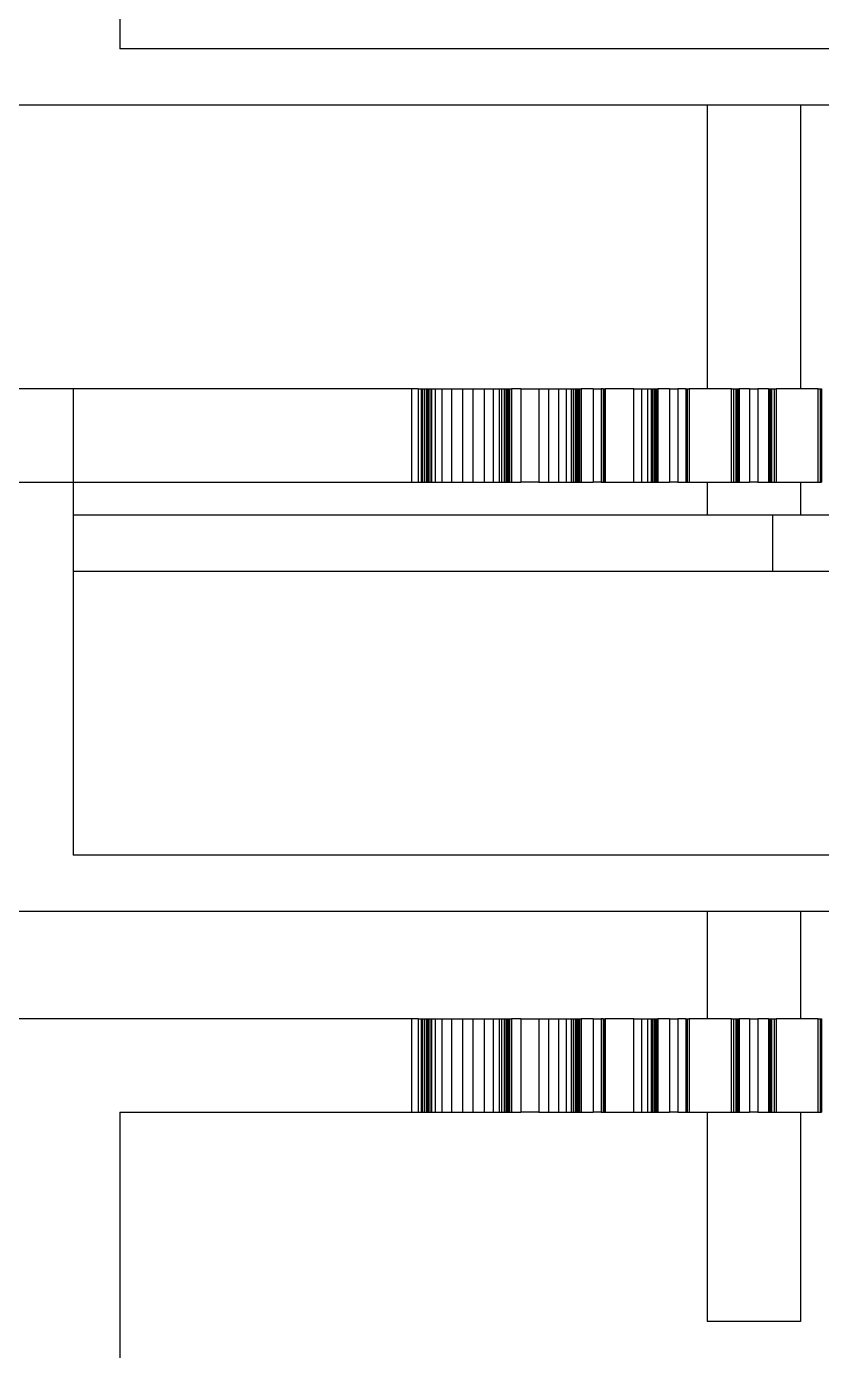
# Model space of a CAD drawing. Extents: x -49 to 4846, y -968 to 1090.
# Drawn here: x 4620.7 to 4705.9, y 850.3 to 992.3 of the extents above; entities that cross this region are included whole.
import ezdxf

# ---------------------------------------------------------------- set-up
doc = ezdxf.new("R2010")
doc.units = 0
doc.layers.get('0').update_dxf_attribs({"linetype": 'CONTINUOUS'})

msp = doc.modelspace()

# ---------------------------------------------------------------- linework, layer by layer
for p, q in [((4630.735918, 1089.891893), (4630.735918, 989.891893)), ((4745.735918, 989.891893), (4630.735918, 989.891893)), ((4495.735918, 983.891893), (4745.735918, 983.891893)), ((4661.985918, 953.419892), (4579.485918, 953.419892)), ((4625.735918, 953.419892), (4615.735918, 953.419892)), ((4625.735918, 953.419892), (4625.735918, 903.419892)), ((4661.985918, 953.419892), (4661.985918, 943.419892)), ((4685.81737, 953.419892), (4682.759504, 953.419892)), ((4682.759504, 953.419892), (4682.759504, 943.419892)), ((4685.81737, 943.419892), (4685.81737, 953.419892)), ((4696.285602, 953.419892), (4691.759869, 953.419892)), ((4691.759869, 953.419892), (4691.759869, 943.419892)), ((4696.285602, 943.419892), (4696.285602, 953.419892)), ((4705.596539, 953.419892), (4701.070806, 953.419892)), ((4701.070806, 953.419892), (4701.070806, 943.419892)), ((4705.596539, 943.419892), (4705.596539, 953.419892)), ((4579.485918, 943.419892), (4661.985918, 943.419892)), ((4682.759504, 943.419892), (4685.81737, 943.419892)), ((4691.759869, 943.419892), (4696.285602, 943.419892)), ((4701.070806, 943.419892), (4705.596539, 943.419892)), ((4700.735918, 939.891893), (4625.735918, 939.891893)), ((4700.735918, 933.891893), (4700.735918, 939.891893)), ((4770.735918, 939.891893), (4700.735918, 939.891893)), ((4625.735918, 933.891893), (4700.735918, 933.891893)), ((4700.735918, 933.891893), (4764.735918, 933.891893)), ((4730.735918, 903.419892), (4625.735918, 903.419892)), ((4510.735918, 897.419892), (4730.735918, 897.419892)), ((4661.985918, 885.86871), (4579.485918, 885.86871)), ((4661.985918, 885.86871), (4661.985918, 875.86871)), ((4682.759504, 885.86871), (4682.759504, 875.86871)), ((4685.81737, 885.86871), (4682.759504, 885.86871)), ((4685.81737, 875.86871), (4685.81737, 885.86871)), ((4691.759869, 885.86871), (4691.759869, 875.86871)), ((4696.285602, 885.86871), (4691.759869, 885.86871)), ((4696.285602, 875.86871), (4696.285602, 885.86871)), ((4701.070806, 885.86871), (4701.070806, 875.86871)), ((4705.596539, 885.86871), (4701.070806, 885.86871)), ((4705.596539, 875.86871), (4705.596539, 885.86871)), ((4630.735918, 875.86871), (4630.735918, 725.86871)), ((4630.735918, 875.86871), (4661.985918, 875.86871)), ((4682.759504, 875.86871), (4685.81737, 875.86871)), ((4691.759869, 875.86871), (4696.285602, 875.86871)), ((4701.070806, 875.86871), (4705.596539, 875.86871))]:
    msp.add_line(p, q)
at = {"color": 1}
for p, q in [((4693.678204, 983.891893), (4693.678204, 953.419892)), ((4703.678204, 983.891893), (4703.678204, 953.419892)), ((4693.678204, 943.419892), (4693.678204, 939.891893)), ((4703.678204, 943.419892), (4703.678204, 939.891893))]:
    msp.add_line(p, q, dxfattribs=at)
at = {"color": 4}
for p, q in [((4625.735918, 953.419892), (4625.735918, 903.419892)), ((4693.678204, 897.419892), (4693.678204, 885.86871)), ((4703.678204, 897.419892), (4703.678204, 885.86871)), ((4693.678204, 875.86871), (4693.678204, 853.419892)), ((4703.678204, 875.86871), (4703.678204, 853.419892)), ((4703.678204, 853.419892), (4693.678204, 853.419892))]:
    msp.add_line(p, q, dxfattribs=at)
at = {"color": 6}
for p, q in [((4661.985918, 953.419892), (4661.985918, 943.419892)), ((4662.706972, 953.419892), (4661.986748, 953.419892)), ((4662.706972, 953.419892), (4663.055277, 953.419892)), ((4662.706972, 953.419892), (4662.706972, 943.419892)), ((4663.055277, 953.419892), (4663.168023, 953.419892)), ((4663.055277, 953.419892), (4663.055277, 943.419892)), ((4663.168023, 953.419892), (4663.398183, 953.419892)), ((4663.168023, 953.419892), (4663.168023, 943.419892)), ((4663.398183, 953.419892), (4663.408327, 953.419892)), ((4663.398183, 953.419892), (4663.398183, 943.419892)), ((4663.408327, 953.419892), (4663.62094, 953.419892)), ((4663.408327, 953.419892), (4663.408327, 943.419892)), ((4663.62094, 953.419892), (4663.722347, 953.419892)), ((4663.62094, 953.419892), (4663.62094, 943.419892)), ((4663.722347, 953.419892), (4663.841964, 953.419892)), ((4663.722347, 953.419892), (4663.722347, 943.419892)), ((4663.841964, 953.419892), (4664.067406, 953.419892)), ((4663.841964, 953.419892), (4663.841964, 943.419892)), ((4664.067406, 953.419892), (4664.139341, 953.419892)), ((4664.067406, 953.419892), (4664.067406, 943.419892)), ((4664.139341, 953.419892), (4664.524526, 953.419892)), ((4664.139341, 953.419892), (4664.139341, 943.419892)), ((4664.524521, 953.419892), (4665.24137, 953.419892)), ((4664.524521, 953.419892), (4664.524521, 943.419892)), ((4665.24137, 953.419892), (4666.279476, 953.419892)), ((4665.24137, 953.419892), (4665.24137, 943.419892)), ((4666.279476, 953.419892), (4667.482607, 953.419892)), ((4666.279476, 953.419892), (4666.279476, 943.419892)), ((4667.482607, 953.419892), (4668.580114, 953.419892)), ((4667.482607, 953.419892), (4667.482607, 943.419892)), ((4668.580113, 953.419892), (4669.783845, 953.419892)), ((4668.580113, 953.419892), (4668.580113, 943.419892)), ((4669.783845, 953.419892), (4669.783845, 943.419892)), ((4669.783845, 953.419892), (4670.756137, 953.419892)), ((4670.756137, 953.419892), (4670.756137, 943.419892)), ((4670.756137, 953.419892), (4671.38331, 953.419892)), ((4671.38331, 953.419892), (4671.38331, 943.419892)), ((4671.38331, 953.419892), (4671.638853, 953.419892)), ((4671.638853, 953.419892), (4671.638853, 943.419892)), ((4671.638853, 953.419892), (4671.933729, 953.419892)), ((4671.933729, 953.419892), (4671.933729, 943.419892)), ((4671.933729, 953.419892), (4671.940827, 953.419892)), ((4671.940827, 953.419892), (4671.940827, 943.419892)), ((4671.940827, 953.419892), (4672.111806, 953.419892)), ((4672.111806, 953.419892), (4672.111806, 943.419892)), ((4672.111806, 953.419892), (4672.166625, 953.419892)), ((4672.166625, 953.419892), (4672.166625, 943.419892)), ((4672.166625, 953.419892), (4672.341585, 953.419892)), ((4672.341585, 953.419892), (4672.341585, 943.419892)), ((4672.341585, 953.419892), (4672.462593, 953.419892)), ((4672.462593, 953.419892), (4672.462593, 943.419892)), ((4672.462593, 953.419892), (4672.519011, 953.419892)), ((4672.519007, 953.419892), (4672.519007, 943.419892)), ((4672.519007, 953.419892), (4672.736146, 953.419892)), ((4672.736146, 953.419892), (4672.736146, 943.419892)), ((4673.726132, 953.419892), (4672.736146, 953.419892)), ((4673.726132, 953.419892), (4673.726132, 943.419892)), ((4673.726132, 953.419892), (4675.639962, 953.419892)), ((4675.639962, 953.419892), (4675.639962, 943.419892)), ((4675.639962, 953.419892), (4676.693818, 953.419892)), ((4676.693818, 953.419892), (4676.693818, 943.419892)), ((4676.693818, 953.419892), (4677.754725, 953.419892)), ((4677.754725, 953.419892), (4677.754725, 943.419892)), ((4677.754725, 953.419892), (4678.585893, 953.419892)), ((4678.585893, 953.419892), (4678.585893, 943.419892)), ((4678.585893, 953.419892), (4679.109896, 953.419892)), ((4679.109896, 953.419892), (4679.109896, 943.419892)), ((4679.109896, 953.419892), (4679.319647, 953.419892)), ((4679.319647, 953.419892), (4679.319647, 943.419892)), ((4679.319647, 953.419892), (4679.558356, 953.419892)), ((4679.558356, 953.419892), (4679.558356, 943.419892)), ((4679.558356, 953.419892), (4679.564051, 953.419892)), ((4679.564051, 953.419892), (4679.564051, 943.419892)), ((4679.564051, 953.419892), (4679.700321, 953.419892)), ((4679.700321, 953.419892), (4679.700321, 943.419892)), ((4679.700321, 953.419892), (4679.74361, 953.419892)), ((4679.74361, 953.419892), (4679.74361, 943.419892)), ((4679.74361, 953.419892), (4679.880122, 953.419892)), ((4679.880122, 953.419892), (4679.880122, 943.419892)), ((4679.880122, 953.419892), (4679.972554, 953.419892)), ((4679.972554, 953.419892), (4679.972554, 943.419892)), ((4679.972554, 953.419892), (4680.014775, 953.419892)), ((4680.014771, 953.419892), (4680.014771, 943.419892)), ((4680.014771, 953.419892), (4680.170456, 953.419892)), ((4680.170456, 953.419892), (4680.170456, 943.419892)), ((4681.49008, 953.419892), (4680.170456, 953.419892)), ((4681.49008, 953.419892), (4681.49008, 943.419892)), ((4681.49008, 953.419892), (4682.312553, 953.419892)), ((4682.312553, 953.419892), (4682.312553, 943.419892)), ((4682.553912, 953.419892), (4682.312553, 953.419892)), ((4682.553912, 953.419892), (4682.553912, 943.419892)), ((4682.553912, 953.419892), (4682.636271, 953.419892)), ((4682.636271, 953.419892), (4682.636271, 943.419892)), ((4682.636271, 953.419892), (4682.759504, 953.419892)), ((4685.81737, 953.419892), (4686.640061, 953.419892)), ((4686.640061, 953.419892), (4686.640061, 943.419892)), ((4686.640061, 953.419892), (4687.293779, 953.419892)), ((4687.293779, 953.419892), (4687.293779, 943.419892)), ((4687.293779, 953.419892), (4687.691711, 953.419892)), ((4687.691711, 953.419892), (4687.691711, 943.419892)), ((4687.691711, 953.419892), (4687.846502, 953.419892)), ((4687.846502, 953.419892), (4687.846502, 943.419892)), ((4687.846502, 953.419892), (4688.018613, 953.419892)), ((4688.018613, 953.419892), (4688.018613, 943.419892)), ((4688.018613, 953.419892), (4688.022654, 953.419892)), ((4688.022654, 953.419892), (4688.022654, 943.419892)), ((4688.022654, 953.419892), (4688.118261, 953.419892)), ((4688.118261, 953.419892), (4688.118261, 943.419892)), ((4688.118261, 953.419892), (4688.148128, 953.419892)), ((4688.148128, 953.419892), (4688.148128, 943.419892)), ((4688.148128, 953.419892), (4688.240224, 953.419892)), ((4688.240224, 953.419892), (4688.240224, 943.419892)), ((4688.240224, 953.419892), (4688.300042, 953.419892)), ((4688.300042, 953.419892), (4688.300042, 943.419892)), ((4688.300042, 953.419892), (4688.32622, 953.419892)), ((4688.326218, 953.419892), (4688.326218, 943.419892)), ((4688.326218, 953.419892), (4688.413643, 953.419892)), ((4688.413643, 953.419892), (4688.413643, 943.419892)), ((4689.66204, 953.419892), (4688.413643, 953.419892)), ((4689.66204, 953.419892), (4689.66204, 943.419892)), ((4689.66204, 953.419892), (4690.542675, 953.419892)), ((4690.542675, 953.419892), (4690.542675, 943.419892)), ((4691.406679, 953.419892), (4690.542675, 953.419892)), ((4691.406679, 953.419892), (4691.406679, 943.419892)), ((4691.406679, 953.419892), (4691.409486, 953.419892)), ((4691.409486, 953.419892), (4691.409486, 943.419892)), ((4691.409486, 953.419892), (4691.419502, 953.419892)), ((4691.419502, 953.419892), (4691.419502, 943.419892)), ((4691.419502, 953.419892), (4691.423911, 953.419892)), ((4691.423911, 953.419892), (4691.423911, 943.419892)), ((4691.423911, 953.419892), (4691.456631, 953.419892)), ((4691.456631, 953.419892), (4691.456631, 943.419892)), ((4691.456631, 953.419892), (4691.556517, 953.419892)), ((4691.556517, 953.419892), (4691.556517, 943.419892)), ((4691.556517, 953.419892), (4691.759869, 953.419892)), ((4696.285602, 953.419892), (4696.499219, 953.419892)), ((4696.499219, 953.419892), (4696.499219, 943.419892)), ((4696.499219, 953.419892), (4696.753689, 953.419892)), ((4696.753689, 953.419892), (4696.753689, 943.419892)), ((4696.753689, 953.419892), (4696.846755, 953.419892)), ((4696.846755, 953.419892), (4696.846755, 943.419892)), ((4696.846755, 953.419892), (4696.944745, 953.419892)), ((4696.944745, 953.419892), (4696.944745, 943.419892)), ((4696.944745, 953.419892), (4696.946956, 953.419892)), ((4696.946956, 953.419892), (4696.946956, 943.419892)), ((4696.946956, 953.419892), (4696.997721, 953.419892)), ((4696.997721, 953.419892), (4696.997721, 943.419892)), ((4696.997721, 953.419892), (4697.01286, 953.419892)), ((4697.01286, 953.419892), (4697.01286, 943.419892)), ((4697.01286, 953.419892), (4697.056517, 953.419892)), ((4697.056517, 953.419892), (4697.056517, 943.419892)), ((4697.056517, 953.419892), (4697.081106, 953.419892)), ((4697.081106, 953.419892), (4697.081106, 943.419892)), ((4697.081106, 953.419892), (4697.090097, 953.419892)), ((4697.090096, 953.419892), (4697.090096, 943.419892)), ((4697.090096, 953.419892), (4697.105441, 953.419892)), ((4697.105441, 953.419892), (4697.105441, 943.419892)), ((4698.228049, 953.419892), (4697.105441, 953.419892)), ((4698.228049, 953.419892), (4698.228049, 943.419892)), ((4698.228049, 953.419892), (4699.128359, 953.419892)), ((4699.128359, 953.419892), (4699.128359, 943.419892)), ((4700.250967, 953.419892), (4699.128359, 953.419892)), ((4700.250967, 953.419892), (4700.250967, 943.419892)), ((4700.250967, 953.419892), (4700.266312, 953.419892)), ((4700.266312, 953.419892), (4700.266312, 943.419892)), ((4700.266312, 953.419892), (4700.278955, 953.419892)), ((4700.278955, 953.419892), (4700.278955, 943.419892)), ((4700.278955, 953.419892), (4700.314775, 953.419892)), ((4700.314775, 953.419892), (4700.314775, 943.419892)), ((4700.314775, 953.419892), (4700.316596, 953.419892)), ((4700.316596, 953.419892), (4700.316596, 943.419892)), ((4700.316596, 953.419892), (4700.358688, 953.419892)), ((4700.358688, 953.419892), (4700.358688, 943.419892)), ((4700.358688, 953.419892), (4700.381158, 953.419892)), ((4700.381158, 953.419892), (4700.381158, 943.419892)), ((4700.381158, 953.419892), (4700.409451, 953.419892)), ((4700.409451, 953.419892), (4700.409451, 943.419892)), ((4700.409451, 953.419892), (4700.467606, 953.419892)), ((4700.467606, 953.419892), (4700.467606, 943.419892)), ((4700.467606, 953.419892), (4700.487403, 953.419892)), ((4700.487403, 953.419892), (4700.487403, 943.419892)), ((4700.487403, 953.419892), (4700.60272, 953.419892)), ((4700.602718, 953.419892), (4700.602718, 943.419892)), ((4700.602718, 953.419892), (4700.857189, 953.419892)), ((4700.857189, 953.419892), (4700.857189, 943.419892)), ((4700.857189, 953.419892), (4701.070806, 953.419892)), ((4705.596539, 953.419892), (4705.799891, 953.419892)), ((4705.799891, 953.419892), (4705.799891, 943.419892)), ((4705.799891, 953.419892), (4705.899777, 953.419892)), ((4705.899777, 953.419892), (4705.899777, 943.419892)), ((4705.899777, 953.419892), (4705.927052, 953.419892)), ((4705.927052, 953.419892), (4705.927052, 943.419892)), ((4705.927052, 953.419892), (4705.946637, 953.419892)), ((4705.946637, 953.419892), (4705.946637, 943.419892)), ((4661.986748, 943.419892), (4662.706972, 943.419892)), ((4662.706972, 943.419892), (4663.055277, 943.419892)), ((4663.055277, 943.419892), (4663.168023, 943.419892)), ((4663.168023, 943.419892), (4663.398183, 943.419892)), ((4663.398183, 943.419892), (4663.408327, 943.419892)), ((4663.408327, 943.419892), (4663.62094, 943.419892)), ((4663.62094, 943.419892), (4663.722347, 943.419892)), ((4663.722347, 943.419892), (4663.841964, 943.419892)), ((4663.841964, 943.419892), (4664.067406, 943.419892)), ((4664.067406, 943.419892), (4664.139341, 943.419892)), ((4664.139341, 943.419892), (4664.524526, 943.419892)), ((4664.524521, 943.419892), (4665.24137, 943.419892)), ((4665.24137, 943.419892), (4666.279476, 943.419892)), ((4666.279476, 943.419892), (4667.482607, 943.419892)), ((4667.482607, 943.419892), (4668.580114, 943.419892)), ((4668.580114, 943.419892), (4669.783845, 943.419892)), ((4669.783845, 943.419892), (4670.756137, 943.419892)), ((4670.756137, 943.419892), (4671.38331, 943.419892)), ((4671.38331, 943.419892), (4671.638853, 943.419892)), ((4671.638853, 943.419892), (4671.933729, 943.419892)), ((4671.933729, 943.419892), (4671.940827, 943.419892)), ((4671.940827, 943.419892), (4672.111806, 943.419892)), ((4672.111806, 943.419892), (4672.166625, 943.419892)), ((4672.166625, 943.419892), (4672.341585, 943.419892)), ((4672.341585, 943.419892), (4672.462593, 943.419892)), ((4672.462593, 943.419892), (4672.519011, 943.419892)), ((4672.519007, 943.419892), (4672.736146, 943.419892)), ((4672.736146, 943.419892), (4673.726132, 943.419892)), ((4675.639962, 943.419892), (4673.726132, 943.419892)), ((4675.639962, 943.419892), (4676.693818, 943.419892)), ((4676.693818, 943.419892), (4677.754725, 943.419892)), ((4677.754725, 943.419892), (4678.585893, 943.419892)), ((4678.585893, 943.419892), (4679.109896, 943.419892)), ((4679.109896, 943.419892), (4679.319647, 943.419892)), ((4679.319647, 943.419892), (4679.558356, 943.419892)), ((4679.558356, 943.419892), (4679.564051, 943.419892)), ((4679.564051, 943.419892), (4679.700321, 943.419892)), ((4679.700321, 943.419892), (4679.74361, 943.419892)), ((4679.74361, 943.419892), (4679.880122, 943.419892)), ((4679.880122, 943.419892), (4679.972554, 943.419892)), ((4679.972554, 943.419892), (4680.014775, 943.419892)), ((4680.014771, 943.419892), (4680.170456, 943.419892)), ((4680.170456, 943.419892), (4681.49008, 943.419892)), ((4682.312553, 943.419892), (4681.49008, 943.419892)), ((4682.312553, 943.419892), (4682.553912, 943.419892)), ((4682.553912, 943.419892), (4682.636271, 943.419892)), ((4682.636271, 943.419892), (4682.759504, 943.419892)), ((4685.81737, 943.419892), (4686.640061, 943.419892)), ((4686.640061, 943.419892), (4687.293779, 943.419892)), ((4687.293779, 943.419892), (4687.691711, 943.419892)), ((4687.691711, 943.419892), (4687.846502, 943.419892)), ((4687.846502, 943.419892), (4688.018613, 943.419892)), ((4688.018613, 943.419892), (4688.022654, 943.419892)), ((4688.022654, 943.419892), (4688.118261, 943.419892)), ((4688.118261, 943.419892), (4688.148128, 943.419892)), ((4688.148128, 943.419892), (4688.240224, 943.419892)), ((4688.240224, 943.419892), (4688.300042, 943.419892)), ((4688.300042, 943.419892), (4688.32622, 943.419892)), ((4688.326218, 943.419892), (4688.413643, 943.419892)), ((4688.413643, 943.419892), (4689.66204, 943.419892)), ((4690.542675, 943.419892), (4689.66204, 943.419892)), ((4690.542675, 943.419892), (4691.406679, 943.419892)), ((4691.406679, 943.419892), (4691.409486, 943.419892)), ((4691.409486, 943.419892), (4691.419502, 943.419892)), ((4691.419502, 943.419892), (4691.423911, 943.419892)), ((4691.423911, 943.419892), (4691.456631, 943.419892)), ((4691.456631, 943.419892), (4691.556517, 943.419892)), ((4691.556517, 943.419892), (4691.759869, 943.419892)), ((4696.285602, 943.419892), (4696.499219, 943.419892)), ((4696.499219, 943.419892), (4696.753689, 943.419892)), ((4696.753689, 943.419892), (4696.846755, 943.419892)), ((4696.846755, 943.419892), (4696.944745, 943.419892)), ((4696.944745, 943.419892), (4696.946956, 943.419892)), ((4696.946956, 943.419892), (4696.997721, 943.419892)), ((4696.997721, 943.419892), (4697.01286, 943.419892)), ((4697.01286, 943.419892), (4697.056517, 943.419892)), ((4697.056517, 943.419892), (4697.081106, 943.419892)), ((4697.081106, 943.419892), (4697.090097, 943.419892)), ((4697.090096, 943.419892), (4697.105441, 943.419892)), ((4697.105441, 943.419892), (4698.228049, 943.419892)), ((4699.128359, 943.419892), (4698.228049, 943.419892)), ((4699.128359, 943.419892), (4700.250967, 943.419892)), ((4700.250967, 943.419892), (4700.266312, 943.419892)), ((4700.266312, 943.419892), (4700.278955, 943.419892)), ((4700.278955, 943.419892), (4700.314775, 943.419892)), ((4700.314775, 943.419892), (4700.316596, 943.419892)), ((4700.316596, 943.419892), (4700.358688, 943.419892)), ((4700.358688, 943.419892), (4700.381158, 943.419892)), ((4700.381158, 943.419892), (4700.409451, 943.419892)), ((4700.409451, 943.419892), (4700.467606, 943.419892)), ((4700.467606, 943.419892), (4700.487403, 943.419892)), ((4700.487403, 943.419892), (4700.60272, 943.419892)), ((4700.602718, 943.419892), (4700.857189, 943.419892)), ((4700.857189, 943.419892), (4701.070806, 943.419892)), ((4705.596539, 943.419892), (4705.799891, 943.419892)), ((4705.799891, 943.419892), (4705.899777, 943.419892)), ((4705.899777, 943.419892), (4705.927052, 943.419892)), ((4705.927052, 943.419892), (4705.946637, 943.419892)), ((4661.985918, 885.86871), (4661.985918, 875.86871)), ((4662.706972, 885.86871), (4661.985918, 885.86871)), ((4662.706972, 885.86871), (4663.055277, 885.86871)), ((4662.706972, 885.86871), (4662.706972, 875.86871)), ((4663.055277, 885.86871), (4663.168023, 885.86871)), ((4663.055277, 885.86871), (4663.055277, 875.86871)), ((4663.168023, 885.86871), (4663.398183, 885.86871)), ((4663.168023, 885.86871), (4663.168023, 875.86871)), ((4663.398183, 885.86871), (4663.408327, 885.86871)), ((4663.398183, 885.86871), (4663.398183, 875.86871)), ((4663.408327, 885.86871), (4663.62094, 885.86871)), ((4663.408327, 885.86871), (4663.408327, 875.86871)), ((4663.62094, 885.86871), (4663.722347, 885.86871)), ((4663.62094, 885.86871), (4663.62094, 875.86871)), ((4663.722347, 885.86871), (4663.841964, 885.86871)), ((4663.722347, 885.86871), (4663.722347, 875.86871)), ((4663.841964, 885.86871), (4664.067406, 885.86871)), ((4663.841964, 885.86871), (4663.841964, 875.86871)), ((4664.067406, 885.86871), (4664.139341, 885.86871)), ((4664.067406, 885.86871), (4664.067406, 875.86871)), ((4664.139341, 885.86871), (4664.524526, 885.86871)), ((4664.139341, 885.86871), (4664.139341, 875.86871)), ((4664.524521, 885.86871), (4665.24137, 885.86871)), ((4664.524521, 885.86871), (4664.524521, 875.86871)), ((4665.24137, 885.86871), (4666.279476, 885.86871)), ((4665.24137, 885.86871), (4665.24137, 875.86871)), ((4666.279476, 885.86871), (4667.482607, 885.86871)), ((4666.279476, 885.86871), (4666.279476, 875.86871)), ((4667.482607, 885.86871), (4668.580114, 885.86871)), ((4667.482607, 885.86871), (4667.482607, 875.86871)), ((4668.580113, 885.86871), (4668.580113, 875.86871)), ((4668.580113, 885.86871), (4669.783845, 885.86871)), ((4669.783845, 885.86871), (4670.756137, 885.86871)), ((4669.783845, 885.86871), (4669.783845, 875.86871)), ((4670.756137, 885.86871), (4671.38331, 885.86871)), ((4670.756137, 885.86871), (4670.756137, 875.86871)), ((4671.38331, 885.86871), (4671.638853, 885.86871)), ((4671.38331, 885.86871), (4671.38331, 875.86871)), ((4671.638853, 885.86871), (4671.933729, 885.86871)), ((4671.638853, 885.86871), (4671.638853, 875.86871)), ((4671.933729, 885.86871), (4671.940827, 885.86871)), ((4671.933729, 885.86871), (4671.933729, 875.86871)), ((4671.940827, 885.86871), (4672.111806, 885.86871)), ((4671.940827, 885.86871), (4671.940827, 875.86871)), ((4672.111806, 885.86871), (4672.166625, 885.86871)), ((4672.111806, 885.86871), (4672.111806, 875.86871)), ((4672.166625, 885.86871), (4672.341585, 885.86871)), ((4672.166625, 885.86871), (4672.166625, 875.86871)), ((4672.341585, 885.86871), (4672.462593, 885.86871)), ((4672.341585, 885.86871), (4672.341585, 875.86871)), ((4672.462593, 885.86871), (4672.519011, 885.86871)), ((4672.462593, 885.86871), (4672.462593, 875.86871)), ((4672.519007, 885.86871), (4672.736146, 885.86871)), ((4672.519007, 885.86871), (4672.519007, 875.86871)), ((4673.726132, 885.86871), (4672.736146, 885.86871)), ((4672.736146, 885.86871), (4672.736146, 875.86871)), ((4673.726132, 885.86871), (4675.639962, 885.86871)), ((4673.726132, 885.86871), (4673.726132, 875.86871)), ((4675.639962, 885.86871), (4676.693818, 885.86871)), ((4675.639962, 885.86871), (4675.639962, 875.86871)), ((4675.640945, 885.86871), (4675.640945, 885.859387)), ((4676.693818, 885.86871), (4677.754725, 885.86871)), ((4676.693818, 885.86871), (4676.693818, 875.86871)), ((4677.754725, 885.86871), (4678.585893, 885.86871)), ((4677.754725, 885.86871), (4677.754725, 875.86871)), ((4678.585893, 885.86871), (4679.109896, 885.86871)), ((4678.585893, 885.86871), (4678.585893, 875.86871)), ((4679.109896, 885.86871), (4679.319647, 885.86871)), ((4679.109896, 885.86871), (4679.109896, 875.86871)), ((4679.319647, 885.86871), (4679.558356, 885.86871)), ((4679.319647, 885.86871), (4679.319647, 875.86871)), ((4679.558356, 885.86871), (4679.564051, 885.86871)), ((4679.558356, 885.86871), (4679.558356, 875.86871)), ((4679.564051, 885.86871), (4679.700321, 885.86871)), ((4679.564051, 885.86871), (4679.564051, 875.86871)), ((4679.700321, 885.86871), (4679.74361, 885.86871)), ((4679.700321, 885.86871), (4679.700321, 875.86871)), ((4679.74361, 885.86871), (4679.880122, 885.86871)), ((4679.74361, 885.86871), (4679.74361, 875.86871)), ((4679.880122, 885.86871), (4679.972554, 885.86871)), ((4679.880122, 885.86871), (4679.880122, 875.86871)), ((4679.972554, 885.86871), (4680.014775, 885.86871)), ((4679.972554, 885.86871), (4679.972554, 875.86871)), ((4680.014771, 885.86871), (4680.170456, 885.86871)), ((4680.014771, 885.86871), (4680.014771, 875.86871)), ((4681.49008, 885.86871), (4680.170456, 885.86871)), ((4680.170456, 885.86871), (4680.170456, 875.86871)), ((4681.49008, 885.86871), (4682.312553, 885.86871)), ((4681.49008, 885.86871), (4681.49008, 875.86871)), ((4682.553912, 885.86871), (4682.312553, 885.86871)), ((4682.312553, 885.86871), (4682.312553, 875.86871)), ((4682.553912, 885.86871), (4682.636271, 885.86871)), ((4682.553912, 885.86871), (4682.553912, 875.86871)), ((4682.636271, 885.86871), (4682.759504, 885.86871)), ((4682.637765, 885.86871), (4682.636271, 885.86871)), ((4682.636271, 885.86871), (4682.636271, 875.86871)), ((4685.81737, 885.86871), (4686.640061, 885.86871)), ((4686.640061, 885.86871), (4687.293779, 885.86871)), ((4686.640061, 885.86871), (4686.640061, 875.86871)), ((4687.293779, 885.86871), (4687.691711, 885.86871)), ((4687.293779, 885.86871), (4687.293779, 875.86871)), ((4687.691711, 885.86871), (4687.846502, 885.86871)), ((4687.691711, 885.86871), (4687.691711, 875.86871)), ((4687.846502, 885.86871), (4688.018613, 885.86871)), ((4687.846502, 885.86871), (4687.846502, 875.86871)), ((4688.018613, 885.86871), (4688.022654, 885.86871)), ((4688.018613, 885.86871), (4688.018613, 875.86871)), ((4688.022654, 885.86871), (4688.118261, 885.86871)), ((4688.022654, 885.86871), (4688.022654, 875.86871)), ((4688.118261, 885.86871), (4688.148128, 885.86871)), ((4688.118261, 885.86871), (4688.118261, 875.86871)), ((4688.148128, 885.86871), (4688.240224, 885.86871)), ((4688.148128, 885.86871), (4688.148128, 875.86871)), ((4688.240224, 885.86871), (4688.300042, 885.86871)), ((4688.240224, 885.86871), (4688.240224, 875.86871)), ((4688.300042, 885.86871), (4688.32622, 885.86871)), ((4688.300042, 885.86871), (4688.300042, 875.86871)), ((4688.326218, 885.86871), (4688.413643, 885.86871)), ((4688.326218, 885.86871), (4688.326218, 875.86871)), ((4689.66204, 885.86871), (4688.413643, 885.86871)), ((4688.413643, 885.86871), (4688.413643, 875.86871)), ((4689.66204, 885.86871), (4690.542675, 885.86871)), ((4689.66204, 885.86871), (4689.66204, 875.86871)), ((4691.406679, 885.86871), (4690.542675, 885.86871)), ((4690.542675, 885.86871), (4690.542675, 875.86871)), ((4691.405782, 885.86871), (4691.405782, 875.86871)), ((4691.406679, 885.86871), (4691.409486, 885.86871)), ((4691.406679, 885.86871), (4691.406679, 875.86871)), ((4691.409486, 885.86871), (4691.419502, 885.86871)), ((4691.409486, 885.86871), (4691.409486, 875.86871)), ((4691.419502, 885.86871), (4691.423911, 885.86871)), ((4691.419502, 885.86871), (4691.419502, 875.86871)), ((4691.423911, 885.86871), (4691.456631, 885.86871)), ((4691.423911, 885.86871), (4691.423911, 875.86871)), ((4691.456631, 885.86871), (4691.556517, 885.86871)), ((4691.456631, 885.86871), (4691.456631, 875.86871)), ((4691.556517, 885.86871), (4691.759869, 885.86871)), ((4691.556517, 885.86871), (4691.556517, 875.86871)), ((4696.285602, 885.86871), (4696.499219, 885.86871)), ((4696.499219, 885.86871), (4696.753689, 885.86871)), ((4696.499219, 885.86871), (4696.499219, 875.86871)), ((4696.753689, 885.86871), (4696.846755, 885.86871)), ((4696.753689, 885.86871), (4696.753689, 875.86871)), ((4696.846755, 885.86871), (4696.944745, 885.86871)), ((4696.846755, 885.86871), (4696.846755, 875.86871)), ((4696.944745, 885.86871), (4696.946956, 885.86871)), ((4696.944745, 885.86871), (4696.944745, 875.86871)), ((4696.946956, 885.86871), (4696.997721, 885.86871)), ((4696.946956, 885.86871), (4696.946956, 875.86871)), ((4696.997721, 885.86871), (4697.01286, 885.86871)), ((4696.997721, 885.86871), (4696.997721, 875.86871)), ((4697.01286, 885.86871), (4697.056517, 885.86871)), ((4697.01286, 885.86871), (4697.01286, 875.86871)), ((4697.056517, 885.86871), (4697.081106, 885.86871)), ((4697.056517, 885.86871), (4697.056517, 875.86871)), ((4697.081106, 885.86871), (4697.090097, 885.86871)), ((4697.081106, 885.86871), (4697.081106, 875.86871)), ((4697.090096, 885.86871), (4697.105441, 885.86871)), ((4697.090096, 885.86871), (4697.090096, 875.86871)), ((4698.228049, 885.86871), (4697.105441, 885.86871)), ((4697.105441, 885.86871), (4697.105441, 875.86871)), ((4698.228049, 885.86871), (4699.128359, 885.86871)), ((4698.228049, 885.86871), (4698.228049, 875.86871)), ((4700.250967, 885.86871), (4699.128359, 885.86871)), ((4699.128359, 885.86871), (4699.128359, 875.86871)), ((4700.250967, 885.86871), (4700.266312, 885.86871)), ((4700.250967, 885.86871), (4700.250967, 875.86871)), ((4700.266312, 885.86871), (4700.278955, 885.86871)), ((4700.266312, 885.86871), (4700.266312, 875.86871)), ((4700.278955, 885.86871), (4700.314775, 885.86871)), ((4700.278955, 885.86871), (4700.278955, 875.86871)), ((4700.314775, 885.86871), (4700.316596, 885.86871)), ((4700.314775, 885.86871), (4700.314775, 875.86871)), ((4700.316596, 885.86871), (4700.358688, 885.86871)), ((4700.316596, 885.86871), (4700.316596, 875.86871)), ((4700.358688, 885.86871), (4700.381158, 885.86871)), ((4700.358688, 885.86871), (4700.358688, 875.86871)), ((4700.381158, 885.86871), (4700.409451, 885.86871)), ((4700.381158, 885.86871), (4700.381158, 875.86871)), ((4700.409451, 885.86871), (4700.467606, 885.86871)), ((4700.409451, 885.86871), (4700.409451, 875.86871)), ((4700.467606, 885.86871), (4700.487403, 885.86871)), ((4700.467606, 885.86871), (4700.467606, 875.86871)), ((4700.487403, 885.86871), (4700.60272, 885.86871)), ((4700.487403, 885.86871), (4700.487403, 875.86871)), ((4700.602718, 885.86871), (4700.857189, 885.86871)), ((4700.602718, 885.86871), (4700.602718, 875.86871)), ((4700.857189, 885.86871), (4701.070806, 885.86871)), ((4700.857189, 885.86871), (4700.857189, 875.86871)), ((4705.596539, 885.86871), (4705.799891, 885.86871)), ((4705.799891, 885.86871), (4705.899777, 885.86871)), ((4705.799891, 885.86871), (4705.799891, 875.86871)), ((4705.899777, 885.86871), (4705.927052, 885.86871)), ((4705.899777, 885.86871), (4705.899777, 875.86871)), ((4705.927052, 885.86871), (4705.946637, 885.86871)), ((4705.927052, 885.86871), (4705.927052, 875.86871)), ((4705.946637, 885.86871), (4705.946637, 875.86871)), ((4661.986748, 875.86871), (4662.706972, 875.86871)), ((4662.706972, 875.86871), (4663.055277, 875.86871)), ((4663.055277, 875.86871), (4663.168023, 875.86871)), ((4663.168023, 875.86871), (4663.398183, 875.86871)), ((4663.398183, 875.86871), (4663.408327, 875.86871)), ((4663.408327, 875.86871), (4663.62094, 875.86871)), ((4663.62094, 875.86871), (4663.722347, 875.86871)), ((4663.722347, 875.86871), (4663.841964, 875.86871)), ((4663.841964, 875.86871), (4664.067406, 875.86871)), ((4664.067406, 875.86871), (4664.139341, 875.86871)), ((4664.139341, 875.86871), (4664.524526, 875.86871)), ((4664.524521, 875.86871), (4665.24137, 875.86871)), ((4665.24137, 875.86871), (4666.279476, 875.86871)), ((4666.279476, 875.86871), (4667.482607, 875.86871)), ((4667.482607, 875.86871), (4668.580114, 875.86871)), ((4668.580114, 875.86871), (4669.783845, 875.86871)), ((4669.783845, 875.86871), (4670.756137, 875.86871)), ((4670.756137, 875.86871), (4671.38331, 875.86871)), ((4671.38331, 875.86871), (4671.638853, 875.86871)), ((4671.638853, 875.86871), (4671.933729, 875.86871)), ((4671.933729, 875.86871), (4671.940827, 875.86871)), ((4671.940827, 875.86871), (4672.111806, 875.86871)), ((4672.111806, 875.86871), (4672.166625, 875.86871)), ((4672.166625, 875.86871), (4672.341585, 875.86871)), ((4672.341585, 875.86871), (4672.462593, 875.86871)), ((4672.462593, 875.86871), (4672.519011, 875.86871)), ((4672.519007, 875.86871), (4672.736146, 875.86871)), ((4672.736146, 875.86871), (4673.726132, 875.86871)), ((4675.639962, 875.86871), (4673.726132, 875.86871)), ((4675.639962, 875.86871), (4676.693818, 875.86871)), ((4676.693818, 875.86871), (4677.754725, 875.86871)), ((4677.754725, 875.86871), (4678.585893, 875.86871)), ((4678.585893, 875.86871), (4679.109896, 875.86871)), ((4679.109896, 875.86871), (4679.319647, 875.86871)), ((4679.319647, 875.86871), (4679.558356, 875.86871)), ((4679.558356, 875.86871), (4679.564051, 875.86871)), ((4679.564051, 875.86871), (4679.700321, 875.86871)), ((4679.700321, 875.86871), (4679.74361, 875.86871)), ((4679.74361, 875.86871), (4679.880122, 875.86871)), ((4679.880122, 875.86871), (4679.972554, 875.86871)), ((4679.972554, 875.86871), (4680.014775, 875.86871)), ((4680.014771, 875.86871), (4680.170456, 875.86871)), ((4680.170456, 875.86871), (4681.49008, 875.86871)), ((4682.312553, 875.86871), (4681.49008, 875.86871)), ((4682.312553, 875.86871), (4682.553912, 875.86871)), ((4682.553912, 875.86871), (4682.636271, 875.86871)), ((4682.636271, 875.86871), (4682.759504, 875.86871)), ((4685.81737, 875.86871), (4686.640061, 875.86871)), ((4686.640061, 875.86871), (4687.293779, 875.86871)), ((4687.293779, 875.86871), (4687.691711, 875.86871)), ((4687.691711, 875.86871), (4687.846502, 875.86871)), ((4687.846502, 875.86871), (4688.018613, 875.86871)), ((4688.018613, 875.86871), (4688.022654, 875.86871)), ((4688.022654, 875.86871), (4688.118261, 875.86871)), ((4688.118261, 875.86871), (4688.148128, 875.86871)), ((4688.148128, 875.86871), (4688.240224, 875.86871)), ((4688.240224, 875.86871), (4688.300042, 875.86871)), ((4688.300042, 875.86871), (4688.32622, 875.86871)), ((4688.326218, 875.86871), (4688.413643, 875.86871)), ((4688.413643, 875.86871), (4689.66204, 875.86871)), ((4690.542675, 875.86871), (4689.66204, 875.86871)), ((4690.542675, 875.86871), (4691.406679, 875.86871)), ((4691.406679, 875.86871), (4691.409486, 875.86871)), ((4691.409486, 875.86871), (4691.419502, 875.86871)), ((4691.419502, 875.86871), (4691.423911, 875.86871)), ((4691.423911, 875.86871), (4691.456631, 875.86871)), ((4691.456631, 875.86871), (4691.556517, 875.86871)), ((4691.556517, 875.86871), (4691.759869, 875.86871)), ((4696.285602, 875.86871), (4696.499219, 875.86871)), ((4696.499219, 875.86871), (4696.753689, 875.86871)), ((4696.753689, 875.86871), (4696.846755, 875.86871)), ((4696.846755, 875.86871), (4696.944745, 875.86871)), ((4696.944745, 875.86871), (4696.946956, 875.86871)), ((4696.946956, 875.86871), (4696.997721, 875.86871)), ((4696.997721, 875.86871), (4697.01286, 875.86871)), ((4697.01286, 875.86871), (4697.056517, 875.86871)), ((4697.056517, 875.86871), (4697.081106, 875.86871)), ((4697.081106, 875.86871), (4697.090097, 875.86871)), ((4697.090096, 875.86871), (4697.105441, 875.86871)), ((4697.105441, 875.86871), (4698.228049, 875.86871)), ((4699.128359, 875.86871), (4698.228049, 875.86871)), ((4699.128359, 875.86871), (4700.250967, 875.86871)), ((4700.250967, 875.86871), (4700.266312, 875.86871)), ((4700.266312, 875.86871), (4700.278955, 875.86871)), ((4700.278955, 875.86871), (4700.314775, 875.86871)), ((4700.314775, 875.86871), (4700.316596, 875.86871)), ((4700.316596, 875.86871), (4700.358688, 875.86871)), ((4700.358688, 875.86871), (4700.381158, 875.86871)), ((4700.381158, 875.86871), (4700.409451, 875.86871)), ((4700.409451, 875.86871), (4700.467606, 875.86871)), ((4700.467606, 875.86871), (4700.487403, 875.86871)), ((4700.487403, 875.86871), (4700.60272, 875.86871)), ((4700.602718, 875.86871), (4700.857189, 875.86871)), ((4700.857189, 875.86871), (4701.070806, 875.86871)), ((4705.596539, 875.86871), (4705.799891, 875.86871)), ((4705.799891, 875.86871), (4705.899777, 875.86871)), ((4705.899777, 875.86871), (4705.927052, 875.86871)), ((4705.927052, 875.86871), (4705.946637, 875.86871))]:
    msp.add_line(p, q, dxfattribs=at)
at = {"color": 2}
for p, q in [((4696.997721, 884.86871), (4696.999235, 884.86871)), ((4697.090096, 884.86871), (4697.09163, 884.86871)), ((4700.250967, 884.86871), (4700.252501, 884.86871)), ((4700.266312, 884.86871), (4700.267576, 884.86871))]:
    msp.add_line(p, q, dxfattribs=at)

doc.saveas('drawing.dxf')
